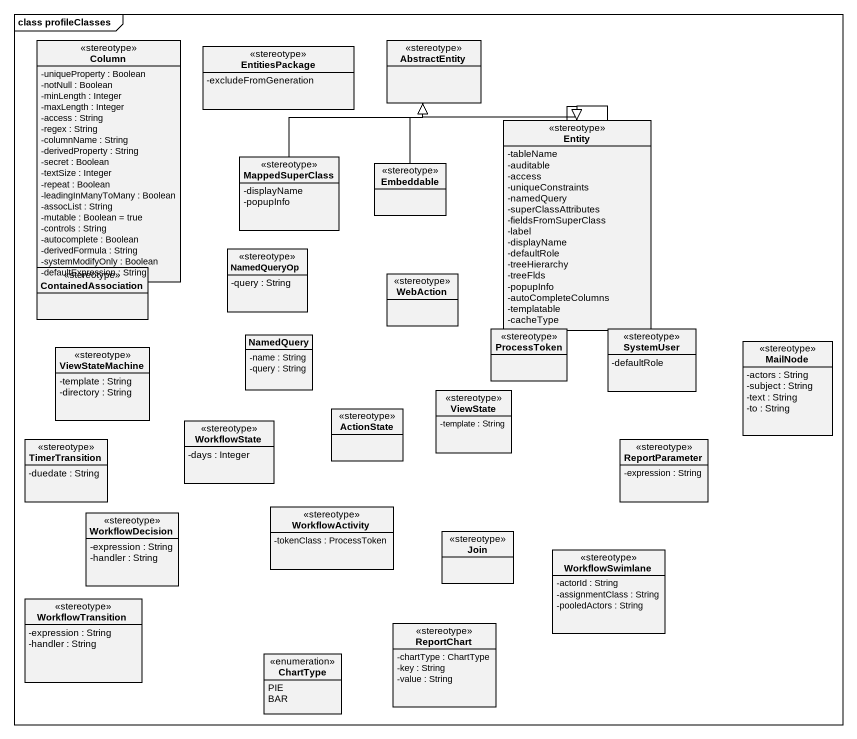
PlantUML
@startuml
mainframe class profileClasses
hide circle
hide empty members
skinparam classAttributeIconSize 0
class Column <<stereotype>> {
  -uniqueProperty : Boolean
  -notNull : Boolean
  -minLength : Integer
  -maxLength : Integer
  -access : String
  -regex : String
  -columnName : String
  -derivedProperty : String
  -secret : Boolean
  -textSize : Integer
  -repeat : Boolean
  -leadingInManyToMany : Boolean
  -assocList : String
  -mutable : Boolean = true
  -controls : String
  -autocomplete : Boolean
  -derivedFormula : String
  -systemModifyOnly : Boolean
  -defaultExpression : String
}
class AbstractEntity <<stereotype>>
class EntitiesPackage <<stereotype>> {
  -excludeFromGeneration
}
class MappedSuperClass <<stereotype>> {
  -displayName
  -popupInfo
}
class "Entity" as Entity_ <<stereotype>> {
  -tableName
  -auditable
  -access
  -uniqueConstraints
  -namedQuery
  -superClassAttributes
  -fieldsFromSuperClass
  -label
  -displayName
  -defaultRole
  -treeHierarchy
  -treeFlds
  -popupInfo
  -autoCompleteColumns
  -templatable
  -cacheType
}
class Embeddable <<stereotype>>
class ContainedAssociation <<stereotype>>
class NamedQueryOp <<stereotype>> {
  -query : String
}
class WebAction <<stereotype>>
class ViewStateMachine <<stereotype>> {
  -template : String
  -directory : String
}
class NamedQuery {
  -name : String
  -query : String
}
class ProcessToken <<stereotype>>
class SystemUser <<stereotype>> {
  -defaultRole
}
class MailNode <<stereotype>> {
  -actors : String
  -subject : String
  -text : String
  -to : String
}
class ViewState <<stereotype>> {
  -template : String
}
class WorkflowState <<stereotype>> {
  -days : Integer
}
class ActionState <<stereotype>>
class TimerTransition <<stereotype>> {
  -duedate : String
}
class ReportParameter <<stereotype>> {
  -expression : String
}
class WorkflowDecision <<stereotype>> {
  -expression : String
  -handler : String
}
class WorkflowActivity <<stereotype>> {
  -tokenClass : ProcessToken
}
class Join <<stereotype>>
class WorkflowSwimlane <<stereotype>> {
  -actorId : String
  -assignmentClass : String
  -pooledActors : String
}
class WorkflowTransition <<stereotype>> {
  -expression : String
  -handler : String
}
class ReportChart <<stereotype>> {
  -chartType : ChartType
  -key : String
  -value : String
}
enum ChartType {
  PIE
  BAR
}
MappedSuperClass -up-|> AbstractEntity
Entity_ -up-|> AbstractEntity
Embeddable -up-|> AbstractEntity
ProcessToken -up-|> Entity_
SystemUser -up-|> Entity_
@enduml
